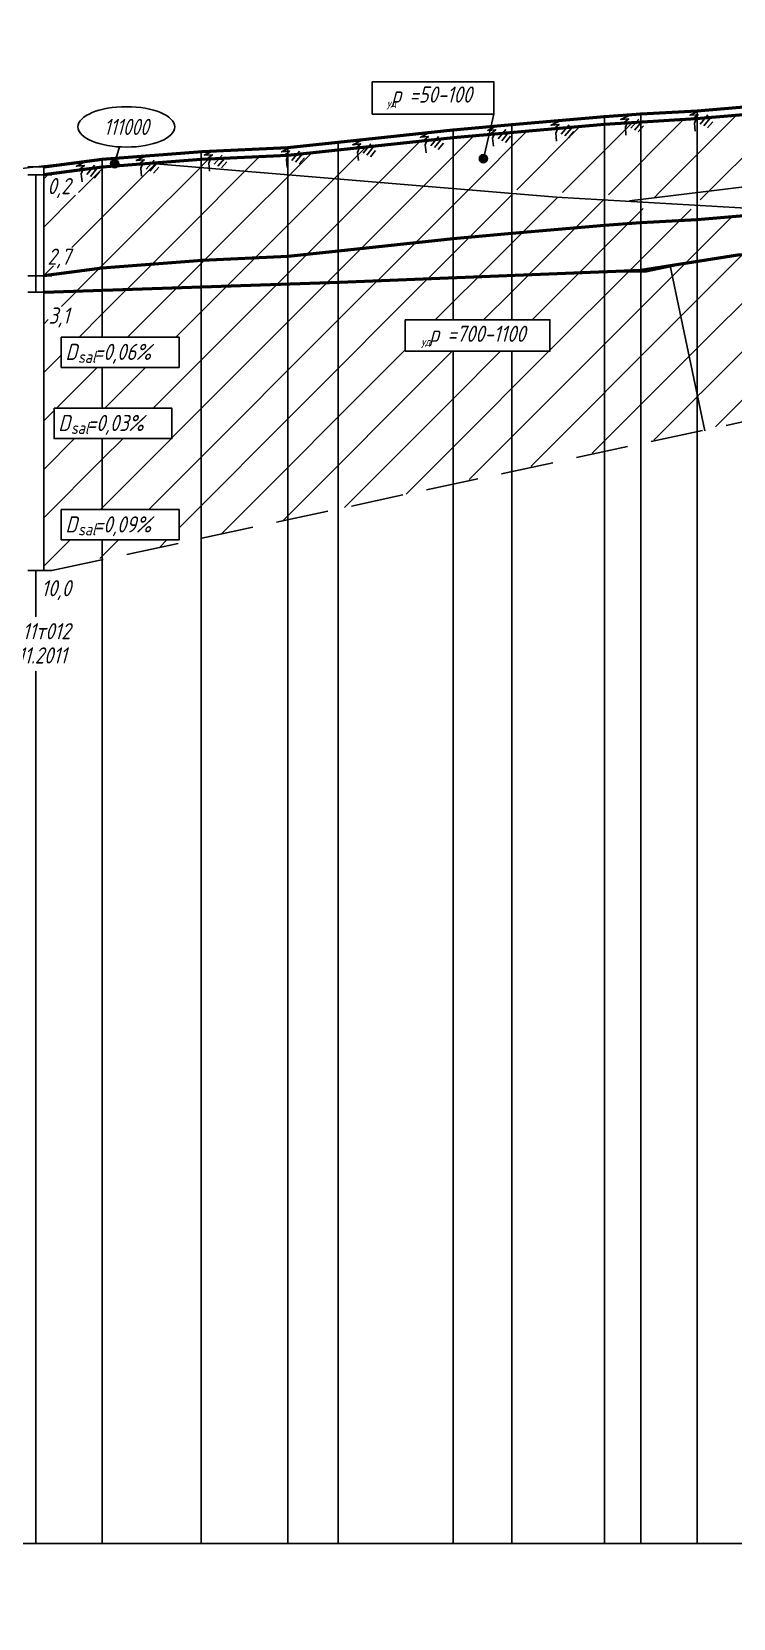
# Model space of a CAD drawing. Extents: x 0 to 1705, y -46 to 631.
# Drawn here: x 747.5 to 834.5, y 319.2 to 515.7 of the extents above; entities that cross this region are included whole.
import ezdxf
from ezdxf import colors
from ezdxf.entities.mleader import LeaderData, LeaderLine
from ezdxf.enums import TextEntityAlignment as Align
from ezdxf.math import Vec2, Vec3

# ---------------------------------------------------------------- set-up
doc = ezdxf.new("R2010")
doc.units = 0
doc.linetypes.add('ИИ27003', pattern=[9.5, 6.5, -3])
for name, color, linetype, lineweight in [('ИИ_ГЕОЛОГИЯ_025', 7, 'Continuous', 25), ('ИИ_ГЕОЛОГИЯ_050', 7, 'Continuous', 50), ('ИИ_ГЕОФИЗИКА_025', 7, 'Continuous', 25), ('ИИ_ПРОФИЛЬ_025', 7, 'Continuous', 25)]:
    doc.layers.add(name, color=color, linetype=linetype, lineweight=lineweight)
doc.layers.add('Профиль', color=7, linetype='Continuous')
doc.layers.add('ТХ-Л', color=140, linetype='Continuous')
doc.styles.add('VNIPISIMPLEXCUR', font='simplex.shx', dxfattribs={"width": 0.8, "oblique": 15})
doc.linetypes.add('ИИ27001', pattern='A,2.5,[1,3dservice.shx,S=1.85,R=180.00002,X=0,Y=0],2.5,-1', length=6)
doc.linetypes.add('ИИ27002', pattern='A,2,-0.6,[1,3dservice.shx,S=0.6,R=30.000013,X=0.9,Y=0],-0.6,[1,3dservice.shx,S=0.6,R=-30.000013,X=0.3,Y=0],-0.6,[1,3dservice.shx,S=0.6,R=209.999975,X=-0.3,Y=0],-0.6,[1,3dservice.shx,S=0.6,R=150.000007,X=-0.9,Y=0],-0.6,2', length=7)
doc.linetypes.add('ИИ27005', pattern='A,2.5,[1,3dservice.shx,S=1.85,R=180.00002,X=0,Y=0],2.5,-2,[4,3dservice.shx,S=0.5,R=0,X=0,Y=0],-2', length=9)
pattern_1 = [(45, (-867.278, -32.7905), (-3, 3), [])]

# ---------------------------------------------------------------- blocks, each defined once
blk = doc.blocks.new('ИИ16001')
at = {"linetype": 'Continuous', "lineweight": 25}
h = blk.add_hatch(color=0, dxfattribs=at)
edge = h.paths.add_edge_path()
edge.add_arc((0, 0), 0.5, 0, 360)
at = {"color": 0, "linetype": 'Continuous', "lineweight": 25}
blk.add_circle((0, 0), 0.5, dxfattribs=at)
blk = doc.blocks.new('ИИ25010')
at = {"color": 0, "linetype": 'Continuous', "lineweight": 25}
for points in [[(0, 0), (3, 0), (0.5, -1), (2.5, -1), (1, -2), (2, -2), (1.5, -3), (1.5, -5)], [(4.94, -1.23), (2.82, -3.35)], [(5.47, -2.12), (3.7, -3.88)], [(6, -3), (4.59, -4.41)]]:
    blk.add_lwpolyline(points, dxfattribs=at)
blk = doc.blocks.new('ИИ25020')
at = {"color": 0, "linetype": 'Continuous', "lineweight": 25}
blk.add_ellipse((0, 0), major_axis=(-6, 0), ratio=0.416667, dxfattribs=at)
at = {"color": 0, "linetype": 'Continuous', "style": 'VNIPISIMPLEXCUR', "oblique": 15, "width": 0.75}
blk.add_attdef('INDEX', text='', height=2, dxfattribs=at).set_placement((0, 0), align=Align.MIDDLE_CENTER)

msp = doc.modelspace()

# ---------------------------------------------------------------- hatches: boundary and pattern name
at = {"layer": 'ИИ_ГЕОЛОГИЯ_025'}
h = msp.add_hatch(dxfattribs=at)
h.set_pattern_fill('ИИ_СУГЛИНОК', color=256, pattern_type=2)
h.set_pattern_definition(pattern_1)
h.paths.add_polyline_path([(829.999, 496.299), (822.999, 495.5), (822.999, 495.266), (829.999, 494.885)])
h.paths.add_polyline_path([(845.499, 498.068), (829.999, 496.299), (829.999, 494.885), (845.499, 494.04)])
h.paths.add_polyline_path([(845.499, 506.203), (838.178, 505.589), (838.171, 505.572), (837.672, 505.534), (837.689, 505.548), (829.999, 504.903), (829.999, 496.299), (845.499, 498.068)])
h.paths.add_polyline_path([(859.269, 507.853), (856.159, 507.48), (856.156, 507.472), (855.66, 507.405), (855.681, 507.423), (854.709, 507.306), (854.749, 506.688, -0.4332633), (855.282, 506.189, -1), (854.282, 506.189, -0.395417), (854.749, 506.688), (854.709, 507.306), (846.943, 506.376), (846.934, 506.349), (846.438, 506.282), (846.481, 506.32), (845.499, 506.203), (845.499, 498.068), (859.269, 499.639)])
h.paths.add_polyline_path([(859.269, 499.639), (845.499, 498.068), (845.499, 494.04), (845.621, 494.034), (849.143, 494.139), (859.269, 495.353)])
h.paths.add_polyline_path([(845.499, 493.498), (841.536, 493.37), (829.999, 492.403), (829.999, 487.264), (835.013, 488.063), (837.076, 488.207), (845.499, 489.435)])
h.paths.add_polyline_path([(829.999, 493.69), (827.056, 493.788), (827.243, 492.245), (829.999, 492.403)])
h.paths.add_polyline_path([(829.999, 492.403), (827.243, 492.245), (827.887, 486.927), (829.999, 487.264)])
h.paths.add_polyline_path([(829.999, 487.175), (827.894, 486.868), (828.349, 483.111), (829.889, 475.674), (829.999, 475.13)])
h.paths.add_polyline_path([(827.894, 486.868), (826.653, 486.687), (829.999, 470.743), (829.999, 475.13), (829.889, 475.674), (828.349, 483.111)])
h.paths.add_polyline_path([(845.499, 488.795), (837.076, 488.207), (829.999, 487.175), (829.999, 475.13), (831.729, 466.626), (845.499, 469.568)])
h = msp.add_hatch(dxfattribs=at)
h.set_pattern_fill('ИИ_СУГЛИНОК', color=256, pattern_type=2)
h.set_pattern_definition(pattern_1)
h.paths.add_polyline_path([(768.499, 499.853), (756.249, 498.903), (768.499, 498.235)])
h.paths.add_polyline_path([(779.249, 500.353), (768.499, 499.853), (768.499, 498.235), (779.249, 497.65)])
h.paths.add_polyline_path([(785.499, 501.003), (779.253, 500.353), (779.249, 500.343), (779.249, 497.65), (785.499, 497.309)])
h.paths.add_polyline_path([(799.749, 502.553), (796.489, 502.198), (796.486, 502.189), (795.988, 502.14), (795.994, 502.144), (788.101, 501.286), (788.094, 501.267), (787.596, 501.217), (787.615, 501.233), (785.499, 501.003), (785.499, 497.309), (799.749, 496.533)])
h.paths.add_polyline_path([(806.999, 503.191), (804.183, 502.943), (803.602, 500.453, -0.3485563), (803.988, 499.966, -1), (802.988, 499.966, -0.4830675), (803.602, 500.453), (804.183, 502.943), (799.749, 502.553), (799.749, 496.533), (806.999, 496.138)])
h.paths.add_polyline_path([(818.499, 504.203), (812.682, 503.691), (812.671, 503.664), (812.172, 503.626), (812.2, 503.648), (806.999, 503.191), (806.999, 496.138), (818.499, 495.511)])
h.paths.add_polyline_path([(822.999, 504.478), (818.499, 504.203), (818.499, 495.511), (821.614, 495.342), (822.999, 495.5)])
h.paths.add_polyline_path([(829.999, 504.903), (829.733, 504.887), (829.386, 504.862), (829.395, 504.868), (829.211, 504.858), (823.062, 504.482), (822.999, 504.409), (822.999, 495.5), (829.999, 496.299)])
h = msp.add_hatch(dxfattribs=at)
h.set_pattern_fill('ИИ_СУГЛИНОК', color=256, pattern_type=2)
h.set_pattern_definition(pattern_1)
h.paths.add_polyline_path([(768.499, 498.235), (756.249, 498.903), (756.249, 492.529), (760.122, 492.644), (768.499, 493.237)])
h.paths.add_polyline_path([(756.249, 498.903), (748.999, 497.953), (748.999, 492.314), (756.249, 492.529)])
h.paths.add_polyline_path([(749.487, 495.429), (749.487, 497.709), (753.299, 497.709), (753.299, 495.429)], flags=16)
h.paths.add_polyline_path([(756.249, 492.529), (748.999, 492.314), (748.999, 491.453), (756.249, 491.615)])
h.paths.add_polyline_path([(768.499, 492.15), (768.499, 493.237), (760.122, 492.644), (756.249, 492.529), (756.249, 491.615), (764.69, 491.804)])
h.paths.add_polyline_path([(779.249, 493.126), (779.249, 493.944), (770.072, 493.349), (768.499, 493.237), (768.499, 492.15)])
h.paths.add_polyline_path([(779.249, 497.65), (768.499, 498.235), (768.499, 493.237), (770.072, 493.349), (779.249, 493.944)])
h.paths.add_polyline_path([(785.499, 497.309), (779.249, 497.65), (779.249, 493.944), (785.499, 494.349)])
h.paths.add_polyline_path([(785.499, 494.349), (779.249, 493.944), (779.249, 493.126), (782.836, 493.452), (785.499, 493.57)])
h.paths.add_polyline_path([(748.592, 494.752), (753.135, 494.433), (754.092, 498.004), (749.549, 498.323)], flags=9)
h = msp.add_hatch(dxfattribs=at)
h.set_pattern_fill('ИИ_СУГЛИНОК', color=256, pattern_type=2)
h.set_pattern_definition(pattern_1)
h.paths.add_polyline_path([(785.499, 493.57), (782.836, 493.452), (779.249, 493.126), (779.249, 487.853), (785.499, 488.503)])
h.paths.add_polyline_path([(785.499, 488.503), (779.249, 487.853), (779.249, 484.556), (785.499, 484.792)])
h.paths.add_polyline_path([(799.749, 495.147), (787.427, 494.474), (785.499, 494.349), (785.499, 493.57), (793.523, 493.927), (799.749, 493.901)])
h.paths.add_polyline_path([(799.749, 496.533), (785.499, 497.309), (785.499, 494.349), (787.427, 494.474), (799.749, 495.147)])
h.paths.add_polyline_path([(799.749, 493.901), (793.523, 493.927), (785.499, 493.57), (785.499, 488.503), (799.749, 490.053)])
h.paths.add_polyline_path([(799.749, 490.053), (785.499, 488.503), (785.499, 484.792), (799.749, 485.33)])
h.paths.add_polyline_path([(806.999, 493.871), (799.749, 493.901), (799.749, 490.053), (806.999, 490.703)])
h.paths.add_polyline_path([(806.999, 495.435), (805.881, 495.482), (799.749, 495.147), (799.749, 493.901), (806.999, 493.871)])
h.paths.add_polyline_path([(806.999, 496.138), (799.749, 496.533), (799.749, 495.147), (805.881, 495.482), (806.999, 495.435)])
h.paths.add_polyline_path([(806.999, 490.703), (799.749, 490.053), (799.749, 485.33), (806.999, 485.603)])
h.paths.add_polyline_path([(818.499, 491.703), (806.999, 490.703), (806.999, 485.603), (818.499, 486.037)])
h.paths.add_polyline_path([(818.499, 493.823), (806.999, 493.871), (806.999, 490.703), (818.499, 491.703)])
h.paths.add_polyline_path([(818.499, 494.947), (806.999, 495.435), (806.999, 493.871), (818.499, 493.823)])
h = msp.add_hatch(dxfattribs=at)
h.set_pattern_fill('ИИ_СУГЛИНОК', color=256, pattern_type=2)
h.set_pattern_definition(pattern_1)
h.paths.add_polyline_path([(806.999, 476.106), (799.749, 476.106), (799.749, 459.794), (806.999, 461.343)])
h.paths.add_polyline_path([(818.499, 485.97), (806.999, 485.516), (806.999, 480.011), (811.744, 480.011), (811.744, 476.106), (806.999, 476.106), (806.999, 461.343), (818.499, 463.8)])
h.paths.add_polyline_path([(822.999, 486.148), (818.499, 485.97), (818.499, 463.8), (822.999, 464.761)])
h.paths.add_polyline_path([(826.653, 486.687), (823.483, 486.225), (822.999, 486.148), (822.999, 464.761), (829.999, 466.257), (829.999, 470.743)])
h.paths.add_polyline_path([(822.999, 492.003), (818.499, 491.703), (818.499, 486.037), (822.999, 486.207)])
h.paths.add_polyline_path([(822.999, 493.804), (818.499, 493.823), (818.499, 491.703), (822.999, 492.003)])
h.paths.add_polyline_path([(822.999, 494.665), (819.259, 494.914), (818.499, 494.947), (818.499, 493.823), (822.999, 493.804)])
h.paths.add_polyline_path([(827.056, 493.788), (822.999, 493.804), (822.999, 492.003), (827.243, 492.245)])
h.paths.add_polyline_path([(827.243, 492.245), (822.999, 492.003), (822.999, 486.207), (823.483, 486.225), (827.887, 486.927)])
h = msp.add_hatch(dxfattribs=at)
h.set_pattern_fill('ИИ_СУГЛИНОК', color=256, pattern_type=2)
h.set_pattern_definition(pattern_1)
h.paths.add_polyline_path([(756.249, 491.615), (748.999, 491.453), (748.999, 485.453), (756.249, 486.403)])
h.paths.add_polyline_path([(753.477, 488.971), (753.477, 486.691), (749.309, 486.691), (749.309, 488.971)], flags=16)
h.paths.add_polyline_path([(768.499, 492.15), (764.69, 491.804), (756.249, 491.615), (756.249, 486.403), (768.499, 487.357)])
h.paths.add_polyline_path([(779.249, 493.126), (768.499, 492.15), (768.499, 487.357), (768.613, 487.366), (779.249, 487.853)])
h.paths.add_polyline_path([(779.249, 487.853), (768.613, 487.366), (768.499, 487.357), (768.499, 484.151), (779.249, 484.556)])
h.paths.add_polyline_path([(768.499, 487.357), (756.249, 486.403), (756.249, 483.694), (757.442, 483.734), (768.499, 484.151)])
h.paths.add_polyline_path([(756.249, 483.689), (749.999, 483.453), (748.999, 483.453), (748.999, 448.953), (756.249, 450.502), (756.249, 452.739), (751.16, 452.739), (751.16, 456.495), (756.249, 456.495), (756.249, 465.304), (750.279, 465.304), (750.279, 469.059), (756.249, 469.059), (756.249, 474.109), (751.16, 474.109), (751.16, 477.864), (756.249, 477.864)])
h.paths.add_polyline_path([(752.932, 479.393), (749.551, 479.393), (749.551, 481.673), (752.932, 481.673)], flags=16)
h.paths.add_polyline_path([(748.592, 486.015), (753.135, 485.696), (754.092, 489.267), (749.549, 489.586)], flags=9)
h.paths.add_polyline_path([(748.733, 478.716), (752.59, 478.397), (753.547, 481.968), (749.689, 482.287)], flags=9)
h = msp.add_hatch(dxfattribs=at)
h.set_pattern_fill('ИИ_СУГЛИНОК', color=256, pattern_type=2)
h.set_pattern_definition(pattern_1)
h.paths.add_polyline_path([(756.249, 486.403), (748.999, 485.453), (748.999, 483.453), (756.249, 483.694)])
h = msp.add_hatch(dxfattribs=at)
h.set_pattern_fill('ИИ_СУГЛИНОК', color=256, pattern_type=2)
h.set_pattern_definition(pattern_1)
h.paths.add_polyline_path([(806.999, 485.516), (799.749, 485.229), (799.749, 480.011), (806.999, 480.011)])
h = msp.add_hatch(dxfattribs=at)
h.set_pattern_fill('ИИ_СУГЛИНОК', color=256, pattern_type=2)
h.set_pattern_definition(pattern_1)
h.paths.add_polyline_path([(765.763, 477.864), (765.763, 474.109), (756.249, 474.109), (756.249, 469.059), (764.883, 469.059), (764.883, 465.304), (756.249, 465.304), (756.249, 456.495), (765.763, 456.495), (765.763, 452.739), (756.249, 452.739), (756.249, 450.297), (768.499, 452.932), (768.499, 484.101), (757.442, 483.734), (756.249, 483.689), (756.249, 477.864)])
h.paths.add_polyline_path([(779.249, 484.459), (768.499, 484.101), (768.499, 452.932), (779.249, 455.244)])
h.paths.add_polyline_path([(785.499, 484.667), (779.249, 484.459), (779.249, 455.244), (785.499, 456.589)])
h.paths.add_polyline_path([(785.499, 456.589), (799.749, 459.654), (799.749, 476.106), (793.796, 476.106), (793.796, 480.011), (799.749, 480.011), (799.749, 485.229), (785.667, 484.672), (785.499, 484.667)])
h = msp.add_hatch(dxfattribs=at)
h.set_pattern_fill('ИИ_СУГЛИНОК', color=256, pattern_type=2)
h.set_pattern_definition(pattern_1)
h.paths.add_polyline_path([(829.999, 475.13), (829.999, 470.743), (830.9, 466.449), (831.729, 466.626)])

# ---------------------------------------------------------------- linework, layer by layer
at = {"layer": 'ИИ_ГЕОЛОГИЯ_025', "flags": 128}
for points in [[(748.999, 497.953), (756.249, 498.903), (768.499, 499.853), (779.249, 500.353), (785.499, 501.003), (799.749, 502.553), (806.999, 503.203), (818.499, 504.203), (822.999, 504.503), (829.999, 504.903), (845.499, 506.203), (859.269, 507.853), (868.499, 509.353), (884.249, 512.053), (895.749, 514.303)], [(757.783, 499.342), (758.373, 501.429)], [(746.999, 498.953), (749.999, 498.953)], [(746.999, 497.953), (749.999, 497.953)], [(747.999, 497.953), (747.999, 483.453)], [(749.999, 483.453), (785.499, 484.667), (818.499, 485.97), (823.693, 485.97), (829.999, 487.264), (835.013, 488.063), (883.819, 491.064)], [(746.999, 485.453), (749.999, 485.453)], [(826.653, 486.687), (830.941, 466.257)], [(746.999, 483.453), (749.999, 483.453)], [(746.999, 448.953), (749.999, 448.953)]]:
    msp.add_lwpolyline(points, dxfattribs=at)
at = {"layer": 'ИИ_ГЕОЛОГИЯ_025', "linetype": 'ИИ27002', "flags": 128}
for points in [[(895.749, 503.803), (821.614, 494.757)], [(762.374, 499.378), (812.57, 495.198), (883.819, 491.064)]]:
    msp.add_lwpolyline(points, dxfattribs=at)
at = {"layer": 'ИИ_ГЕОЛОГИЯ_025', "linetype": 'Continuous', "flags": 128}
msp.add_lwpolyline([(748.999, 498.953), (748.999, 448.953)], dxfattribs=at)
at = {"layer": 'ИИ_ГЕОЛОГИЯ_025', "linetype": 'ИИ27003', "flags": 128}
msp.add_lwpolyline([(749.999, 448.953), (895.749, 480.303)], dxfattribs=at)
at = {"layer": 'ИИ_ГЕОЛОГИЯ_025', "flags": 128}
for points in [[(751.16, 477.864), (765.763, 477.864), (765.763, 474.109), (751.16, 474.109)], [(750.279, 469.059), (764.883, 469.059), (764.883, 465.304), (750.279, 465.304)], [(751.16, 456.495), (765.763, 456.495), (765.763, 452.739), (751.16, 452.739)]]:
    msp.add_lwpolyline(points, close=True, dxfattribs=at)
at = {"layer": 'ИИ_ГЕОЛОГИЯ_050', "linetype": 'ИИ27001', "flags": 128}
for points in [[(748.999, 498.953), (756.249, 499.903), (768.613, 500.866), (779.249, 501.353), (785.499, 502.003), (799.749, 503.553), (806.999, 504.203), (818.499, 505.203), (822.999, 505.503), (829.999, 505.903), (845.499, 507.203), (859.269, 508.853), (868.499, 510.353), (884.249, 513.053), (895.749, 515.303)], [(895.749, 514.303), (884.249, 512.053), (868.499, 509.353), (859.269, 507.853), (845.499, 506.203), (829.885, 504.899), (818.499, 504.203), (799.749, 502.553), (779.264, 500.381), (768.499, 499.853), (756.249, 498.903), (748.999, 497.953)], [(748.999, 483.453), (785.667, 484.672), (822.999, 486.148), (835.013, 488.063), (835.013, 488.063), (884.133, 491.083), (884.864, 490.549), (890.009, 490.067), (895.749, 490.303)]]:
    msp.add_lwpolyline(points, dxfattribs=at)
at = {"layer": 'ИИ_ГЕОЛОГИЯ_050', "linetype": 'ИИ27005', "flags": 128}
msp.add_lwpolyline([(895.749, 501.803), (884.249, 499.553), (868.499, 496.853), (859.269, 495.353), (845.499, 493.703), (829.999, 492.403), (822.999, 492.003), (818.499, 491.703), (806.999, 490.703), (799.749, 490.053), (785.499, 488.503), (779.249, 487.853), (768.613, 487.366), (756.249, 486.403), (748.999, 485.453)], dxfattribs=at)
at = {"layer": 'ИИ_ГЕОФИЗИКА_025', "flags": 128}
for points in [[(789.709, 509.498), (804.779, 509.498), (804.779, 505.495), (789.709, 505.495)], [(793.796, 480.011), (811.744, 480.011), (811.744, 476.106), (793.796, 476.106)]]:
    msp.add_lwpolyline(points, close=True, dxfattribs=at)
msp.add_lwpolyline([(803.488, 499.966), (804.779, 505.495)], dxfattribs=at)
at = {"layer": 'ИИ_ПРОФИЛЬ_025', "flags": 128}
for points in [[(731.249, 497.003), (747.999, 498.953), (756.249, 499.903), (768.499, 500.853), (779.249, 501.353), (785.499, 502.003), (799.749, 503.553), (806.999, 504.203), (818.499, 505.203), (822.999, 505.503), (829.999, 505.903), (845.499, 507.203), (859.269, 508.853), (868.499, 510.353), (884.249, 513.053), (896.749, 515.303), (902.754, 516.353)], [(818.499, 505.203), (818.499, 328.453)], [(822.999, 505.503), (822.999, 328.453)], [(829.999, 505.903), (829.999, 328.453)], [(799.749, 503.553), (799.749, 480.011)], [(806.999, 504.203), (806.999, 480.011)], [(779.249, 501.353), (779.249, 328.453)], [(785.499, 502.003), (785.499, 328.453)], [(756.249, 499.903), (756.249, 477.864)], [(768.499, 500.853), (768.499, 328.453)], [(799.749, 476.106), (799.749, 328.453)], [(806.999, 476.106), (806.999, 328.453)], [(756.249, 474.109), (756.249, 469.059)], [(756.249, 465.304), (756.249, 456.495)], [(756.249, 452.739), (756.249, 328.453)], [(747.999, 448.953), (747.999, 443.232)], [(747.999, 436.506), (747.999, 328.453)], [(118.499, 328.453), (1168.499, 328.453)]]:
    msp.add_lwpolyline(points, dxfattribs=at)
at = {"layer": 'Профиль'}
msp.add_lwpolyline([(731.249, 497.003), (747.999, 498.953), (756.249, 499.903), (768.499, 500.853), (779.249, 501.353), (785.499, 502.003), (799.749, 503.553), (806.999, 504.203), (818.499, 505.203), (822.999, 505.503), (829.999, 505.903), (845.499, 507.203), (859.269, 508.853), (868.499, 510.353), (884.249, 513.053), (896.749, 515.303), (902.754, 516.353)], dxfattribs=at)

# ---------------------------------------------------------------- block references
at = {"layer": 'ИИ_ГЕОЛОГИЯ_025'}
msp.add_blockref('ИИ25020', (759.237, 503.903), dxfattribs=at).add_auto_attribs({'INDEX': '111000'})
for p, xscale, yscale, zscale, rotation in [((820.233, 505.306), 0.4999999999999999, 0.4999999999999999, 0.4999999999999999, 4.278821050000001), ((828.813, 505.822), 0.4999999999999999, 0.4999999999999999, 0.4999999999999999, 4.278821050000001), ((795.392, 503.085), 0.5, 0.5, 0.5, 5.681777299999999), ((803.737, 503.932), 0.5, 0.5, 0.5, 5.681777299999999), ((811.599, 504.586), 0.4999999999999999, 0.4999999999999999, 0.4999999999999999, 4.278821050000001), ((778.17, 501.277), 0.5, 0.5, 0.5, 5.681777299999999), ((786.999, 502.163), 0.5, 0.5, 0.5, 5.681777299999999), ((752.746, 499.509), 0.4999999999999999, 0.4999999999999999, 0.4999999999999999, 5.99619028), ((760.178, 500.23), 0.5, 0.5, 0.5, 3.84933283), ((768.613, 500.866), 0.5, 0.5, 0.5, 3.70423155)]:
    msp.add_blockref('ИИ25010', p, dxfattribs=dict(at, xscale=xscale, yscale=yscale, zscale=zscale, rotation=rotation))
msp.add_blockref('ИИ16001', (757.783, 499.342), dxfattribs=at)
at = {"layer": 'ИИ_ГЕОФИЗИКА_025'}
msp.add_blockref('ИИ16001', (803.488, 499.966), dxfattribs=at)

# ---------------------------------------------------------------- texts
at = {"layer": 'ИИ_ГЕОЛОГИЯ_025', "style": 'VNIPISIMPLEXCUR', "oblique": 15, "width": 0.8}
for s, p in [('0,2', (749.449, 496.569)), ('2,7', (749.449, 487.831)), ('3,1', (749.589, 480.533)), ('10,0', (748.689, 446.765))]:
    msp.add_text(s, height=2, dxfattribs=at).set_placement(p, align=Align.MIDDLE_LEFT)
for s, height, p in [('D  =0,06%', 2, (751.678, 475.036)), ('sal', 1.5, (753.227, 474.676)), ('D  =0,03%', 2, (750.797, 466.231)), ('sal', 1.5, (752.346, 465.871)), ('D  =0,09%', 2, (751.678, 453.667)), ('sal', 1.5, (753.227, 453.307))]:
    msp.add_text(s, height=height, dxfattribs=at).set_placement(p)
for s, p in [('Скв.11т012', (747.359, 442.438)), ('25.11.2011', (747.359, 439.438))]:
    msp.add_text(s, height=2, dxfattribs=at).set_placement(p, align=Align.TOP_CENTER)
at = {"layer": 'ИИ_ГЕОФИЗИКА_025', "style": 'VNIPISIMPLEXCUR', "oblique": 15, "width": 0.8}
for s, height, p in [('уд', 1, (792.1, 506.85)), ('р =50-100', 2, (797.096, 507.908)), ('р =700-1100', 2, (802.761, 478.28)), ('уд', 1, (796.354, 477.293))]:
    msp.add_text(s, height=height, dxfattribs=at).set_placement(p, align=Align.MIDDLE_CENTER)

# ---------------------------------------------------------------- leaders
at = {"layer": 'ТХ-Л', "ltscale": 100}
ml = msp.add_multileader_mtext('Standard', dxfattribs=at)
ml.set_content('1\\P', color=256, style='VNIPISIMPLEXCUR')
ml.set_leader_properties()
ml.build(insert=Vec2(0, 0))
ml.multileader.update_dxf_attribs({"leader_type": 0, "has_dogleg": 0, "text_left_attachment_type": 0, "text_right_attachment_type": 0, "dogleg_length": 0.36})
ctx = ml.context
ctx.base_point, ctx.char_height, ctx.plane_origin = Vec3(1569.459, 589.914), 3.5, Vec3(4.435, 1.477)
ctx.left_attachment, ctx.right_attachment = 0, 0
notes = []
notes.append((ctx, [(0, (0, 0, 0), (0, 0), (1, 0), 1, [])]))
ctx.mtext.insert, ctx.mtext.flow_direction = Vec3(1571.459, 589.914), 5
for ctx, leaders in notes:
    for number, flags, end, landing, length, lines in leaders:
        leader = LeaderData()
        leader.index, (leader.has_last_leader_line, leader.has_dogleg_vector, leader.attachment_direction) = number, flags
        leader.last_leader_point, leader.dogleg_vector, leader.dogleg_length = Vec3(end), Vec3(landing), length
        for number, points, colour, breaks in lines:
            line = LeaderLine()
            line.index, line.vertices, line.color, line.breaks = number, Vec3.list(points), colors.encode_raw_color(colour), breaks
            leader.lines.append(line)
        ctx.leaders.append(leader)

doc.saveas('drawing.dxf')
